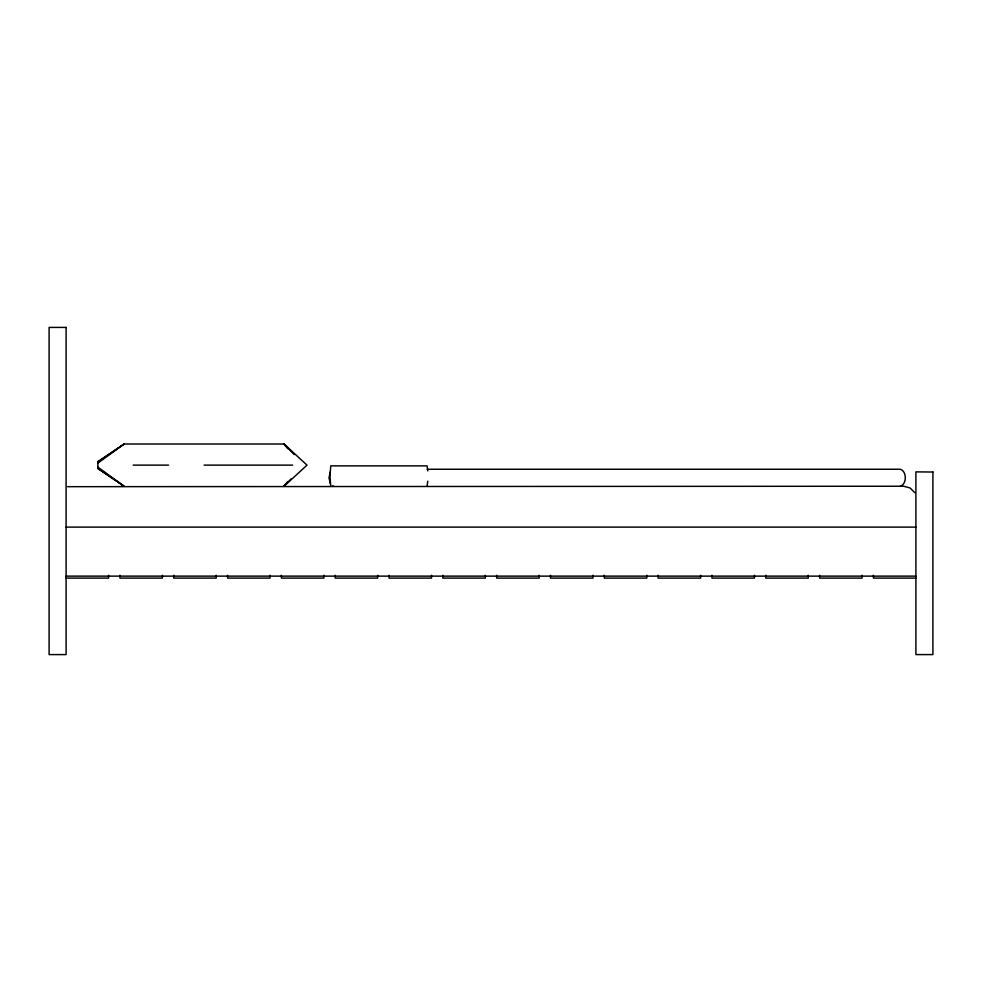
<?xml version="1.0" encoding="UTF-8"?>
<svg xmlns="http://www.w3.org/2000/svg" width="982" height="982" viewBox="0 0 982 982"><rect width="100%" height="100%" fill="white"/><g stroke="black" fill="none" stroke-linecap="round" stroke-linejoin="round"><path stroke-width="1.47" d="M427.784 481.155L427.084 486.25M330.394 471.741L328.982 477.755L330.394 483.758M285.799 483.893L284.043 486.237L307.01 465.124L284.043 444.011L124.125 444.011L97.856 461.675M287.738 481.548L284.043 486.237L291.138 478.848M97.856 463.148L124.125 444.011L97.856 461.97M900.359 486.25C906.951 484.175 906.951 471.335 900.359 469.249L427.195 469.249M67.562 486.679L903.673 486.237L910.044 487.944L914.721 492.62M133.159 465.124L168.597 465.124M204.084 465.124L292.673 465.124M932.9 472.023L915.899 471.876L915.899 654.589L932.9 654.589L932.9 471.876M66.101 527.113L915.899 527.113M66.101 576.127L915.899 576.127M66.101 578.103L108.585 578.103L108.585 575.268M915.899 578.103L873.415 578.103L873.415 575.268M332.542 485.955L333.782 486.25M122.873 485.403L97.856 468.574L97.856 461.577M97.856 468.279L124.125 486.237L97.856 467.088M285.799 446.356L284.043 444.011L294.17 454.568M284.043 444.011L287.738 448.7M330.762 486.25L329.94 476.049L330.762 465.861L427.084 465.861L427.784 470.955M862.086 575.268L862.086 578.103L819.589 578.103L819.589 575.268M808.26 575.268L808.26 578.103L765.776 578.103L765.776 575.268M754.446 575.268L754.446 578.103L711.95 578.103L711.95 575.268M700.62 575.268L700.62 578.103L658.124 578.103L658.124 575.268M646.794 575.268L646.794 578.103L604.311 578.103L604.311 575.268M592.981 575.268L592.981 578.103L550.485 578.103L550.485 575.268M539.155 575.268L539.155 578.103L496.671 578.103L496.671 575.268M485.329 575.268L485.329 578.103L442.845 578.103L442.845 575.268M431.515 575.268L431.515 578.103L389.019 578.103L389.019 575.268M377.689 575.268L377.689 578.103L335.206 578.103L335.206 575.268M323.876 575.268L323.876 578.103L281.38 578.103L281.38 575.268M270.05 575.268L270.05 578.103L227.554 578.103L227.554 575.268M216.224 575.268L216.224 578.103L173.74 578.103L173.74 575.268M162.411 575.268L162.411 578.103L119.914 578.103L119.914 575.268M66.101 327.411L49.1 327.411L49.1 654.589L66.101 654.589L66.101 327.436"/></g></svg>
